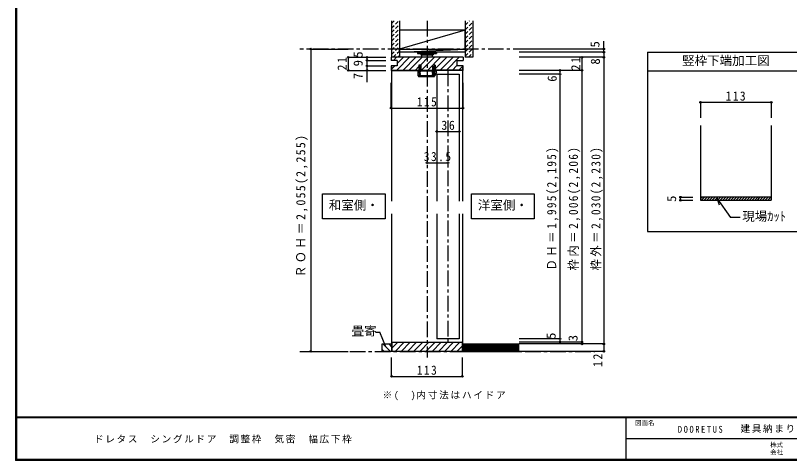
# Model space of a CAD drawing. Units: millimetres at full size, sheet at 1:5. Extents: x -973 to 977, y -718 to 696.
# Drawn here: x -973 to 263, y -701 to 10 of the extents above; entities that cross this region are included whole.
import ezdxf
from ezdxf.enums import TextEntityAlignment as Align

# ---------------------------------------------------------------- set-up
doc = ezdxf.new("R2010")
doc.units = ezdxf.units.MM
doc.header["$LTSCALE"] = 5
doc.header["$PDMODE"] = 32
doc.header["$PDSIZE"] = 2.5
doc.linetypes.add('CHAIN1', pattern=[8, 5, -1, 1, -1])
doc.linetypes.add('DASHED1', pattern=[1.8, 1.2, -0.6])
for name, color, linetype in [('0-0_補助線', 7, 'Continuous'), ('0-1_通り芯', 4, 'CHAIN1'), ('0-2_柱', 3, 'Continuous'), ('0-3_仕上げ', 2, 'Continuous'), ('0-4_枠', 3, 'Continuous'), ('0-6_扉', 6, 'Continuous'), ('0-7_金物', 7, 'Continuous'), ('0-8_戸当り', 7, 'Continuous'), ('0-A_文字', 7, 'Continuous'), ('0-B_寸法', 7, 'Continuous'), ('0-C_ハッチ', 4, 'DASHED1'), ('F-0_補助線', 7, 'Continuous'), ('F-1_枠', 6, 'Continuous'), ('F-A_文字', 7, 'Continuous')]:
    doc.layers.add(name, color=color, linetype=linetype)
doc.styles.add('ＭＳ ゴシック', font='')
doc.styles.get('ＭＳ ゴシック').set_extended_font_data('MS Gothic')

msp = doc.modelspace()

# ---------------------------------------------------------------- linework, layer by layer
at = {"layer": '0-0_補助線', "color": 3}
for p, q in [((36.653, -48.5), (36.653, -335.007)), ((36.653, -48.5), (686.653, -48.5)), ((36.653, -78.5), (686.653, -78.5)), ((36.653, -335.007), (686.653, -335.007))]:
    msp.add_line(p, q, dxfattribs=at)
at = {"layer": '0-0_補助線', "color": 4}
for p, q in [((-441.704, -56.5), (-441.704, -77.5)), ((-411.704, -70.5), (-411.704, -96.271)), ((-373.293, -137.773), (-373.293, -97.324)), ((-258.293, -137.773), (-258.293, -97.324)), ((-373.293, -137.773), (-258.293, -137.773))]:
    msp.add_line(p, q, dxfattribs=at)
at = {"layer": '0-0_補助線'}
for p in [(-441.704, -56.5), (-411.704, -70.5), (-441.704, -77.5), (-411.704, -77.5), (-373.293, -137.773), (-258.293, -137.773)]:
    msp.add_point(p, dxfattribs=at)
at = {"layer": '0-1_通り芯'}
for p, q in [((-315.793, 1.5), (-315.793, -536.5)), ((-33.347, -43.5), (-519.101, -43.5)), ((-282.293, -77.5), (-282.293, -511.5)), ((-519.101, -526.5), (-47.53, -526.5))]:
    msp.add_line(p, q, dxfattribs=at)
at = {"layer": '0-2_柱', "color": 7}
for p, q in [((-254.977, -13.5), (-359.977, -43.5)), ((-359.977, -48.5), (-254.977, -43.5))]:
    msp.add_line(p, q, dxfattribs=at)
at = {"layer": '0-2_柱'}
for p, q in [((-254.977, -13.5), (-359.977, -13.5)), ((-359.977, -13.5), (-359.977, -43.5)), ((-254.977, -43.5), (-254.977, -13.5)), ((-359.977, -43.5), (-254.977, -43.5))]:
    msp.add_line(p, q, dxfattribs=at)
at = {"layer": '0-2_柱', "color": 7}
msp.add_lwpolyline([(-359.977, -43.5), (-254.977, -43.5), (-254.977, -48.5), (-359.977, -48.5)], close=True, dxfattribs=at)
at = {"layer": '0-3_仕上げ'}
for p, q in [((-372.477, 1.5), (-372.477, -56.5)), ((-359.977, 1.5), (-359.977, -56.5)), ((-254.977, 1.5), (-254.977, -56.5)), ((-359.977, -56.5), (-372.477, -56.5)), ((-387.293, -514.5), (-372.293, -514.5)), ((-387.293, -526.5), (-387.293, -514.5)), ((-372.293, -514.5), (-372.293, -526.5)), ((-259.293, -514.5), (-259.293, -526.5)), ((-259.293, -514.5), (-168.347, -514.5)), ((-372.293, -526.5), (-387.293, -526.5)), ((-259.293, -526.5), (-168.347, -526.5))]:
    msp.add_line(p, q, dxfattribs=at)
at = {"layer": '0-3_仕上げ', "color": 7}
for p, q in [((-259.293, -516), (-168.347, -516)), ((-259.293, -517.5), (-168.347, -517.5)), ((-259.293, -519), (-168.347, -519)), ((-259.293, -520.5), (-168.347, -520.5)), ((-259.293, -522), (-168.347, -522)), ((-259.293, -523.5), (-168.347, -523.5)), ((-259.293, -525), (-168.347, -525))]:
    msp.add_line(p, q, dxfattribs=at)
at = {"layer": '0-3_仕上げ'}
msp.add_lwpolyline([(-242.477, 1.5), (-242.477, -56.5), (-254.977, -56.5)], dxfattribs=at)
at = {"layer": '0-4_枠'}
for p, q in [((-373.293, -56.5), (-373.293, -61.5)), ((-258.293, -56.5), (-373.293, -56.5)), ((-363.293, -61.5), (-373.293, -61.5)), ((-363.293, -61.5), (-363.293, -70.5)), ((-268.293, -61.5), (-268.293, -70.5)), ((-268.293, -61.5), (-258.293, -61.5)), ((-258.293, -56.5), (-258.293, -61.5)), ((-363.293, -70.5), (-373.293, -70.5)), ((-373.293, -70.5), (-373.293, -77.5)), ((-302.772, -69), (-306.472, -69)), ((-306.472, -77.5), (-306.472, -69)), ((-302.772, -69), (-302.772, -77.5)), ((-258.293, -70.5), (-268.293, -70.5)), ((-258.793, -77), (-258.793, -70.5)), ((-258.293, -77.5), (-258.293, -70.5)), ((-373.293, -77.5), (-328.772, -77.5)), ((-306.472, -77.5), (-325.072, -77.5)), ((-258.793, -77), (-302.772, -77)), ((-258.293, -77.5), (-302.772, -77.5)), ((121.182, -165.432), (121.182, -285.007)), ((234.182, -165.432), (234.182, -285.007)), ((234.182, -280.007), (121.182, -280.007)), ((121.182, -285.007), (234.182, -285.007)), ((-372.293, -512.207), (-372.293, -526.5)), ((-371.793, -512), (-371.793, -526.5)), ((-259.293, -512.207), (-260, -511.5)), ((-259.293, -512.207), (-259.293, -526.5)), ((-259.293, -526.5), (-372.293, -526.5))]:
    msp.add_line(p, q, dxfattribs=at)
at = {"layer": '0-4_枠', "color": 4}
for p, q in [((-372.293, -77.5), (-372.293, -286.5)), ((-259.293, -77.5), (-259.293, -286.5)), ((-372.293, -306.5), (-372.293, -512)), ((-259.293, -306.5), (-259.293, -512.207))]:
    msp.add_line(p, q, dxfattribs=at)
at = {"layer": '0-4_枠'}
for points in [[(-372.793, -70.5), (-372.793, -77), (-328.772, -77)], [(-325.072, -77.5), (-325.072, -69), (-328.772, -69), (-328.772, -77.5)], [(-372.293, -512.207), (-371.586, -511.5), (-260, -511.5)], [(-371.793, -512), (-259.793, -512), (-259.793, -526.5)]]:
    msp.add_lwpolyline(points, dxfattribs=at)
at = {"layer": '0-6_扉'}
for p, q in [((-300.293, -83.5), (-300.293, -286.5)), ((-300.293, -83.5), (-264.293, -83.5)), ((-264.293, -83.5), (-264.293, -286.5)), ((-300.293, -306.5), (-300.293, -506.5))]:
    msp.add_line(p, q, dxfattribs=at)
msp.add_lwpolyline([(-264.293, -306.5), (-264.293, -506.5), (-300.293, -506.5)], dxfattribs=at)
at = {"layer": '0-7_金物'}
for p, q in [((-330.793, -48.5), (-300.793, -48.5)), ((-330.793, -48.5), (-330.793, -50.5)), ((-300.793, -48.5), (-300.793, -50.5)), ((-330.793, -50.5), (-300.793, -50.5)), ((-325.793, -50.5), (-325.793, -52.5)), ((-325.793, -52.5), (-305.793, -52.5)), ((-324.793, -52.5), (-324.793, -56.5)), ((-306.793, -56.5), (-306.793, -52.5)), ((-305.793, -50.5), (-305.793, -52.5))]:
    msp.add_line(p, q, dxfattribs=at)
at = {"layer": '0-8_戸当り'}
for p, q in [((-327.622, -73), (-328.772, -73)), ((-327.622, -77.5), (-327.622, -73)), ((-306.172, -73), (-304.672, -70)), ((-306.172, -73), (-305.422, -73)), ((-305.422, -73), (-305.422, -77.5)), ((-304.672, -70), (-302.772, -73)), ((-303.922, -78.2), (-303.922, -73)), ((-303.922, -73), (-302.772, -73)), ((-329.922, -86.5), (-329.922, -77.8)), ((-329.397, -77.602), (-327.947, -79.502)), ((-328.172, -80), (-328.422, -80)), ((-305.422, -86), (-328.422, -86)), ((-328.409, -80.387), (-327.936, -82.105)), ((-328.122, -80), (-327.872, -80)), ((-327.12, -80.834), (-326.808, -81.695)), ((-326.672, -79.5), (-326.672, -80)), ((-307.922, -79), (-326.172, -79)), ((-305.422, -77.5), (-326.122, -77.5)), ((-306.872, -82.469), (-307.69, -85.091)), ((-307.422, -79.5), (-307.422, -81.46)), ((-305.576, -83.017), (-306.354, -85.509)), ((-306.022, -79), (-306.022, -81.337)), ((-304.922, -79), (-306.022, -79)), ((-304.622, -80), (-305.874, -81.203)), ((-305.472, -82), (-305.422, -82)), ((-305.422, -86), (-305.422, -82)), ((-304.922, -78.2), (-304.922, -79)), ((-303.922, -78.2), (-304.922, -78.2)), ((-302.422, -78.9), (-304.922, -78.9)), ((-303.922, -80), (-304.622, -80)), ((-302.422, -78.2), (-303.922, -78.2)), ((-303.922, -87), (-303.922, -80)), ((-301.438, -80.491), (-303.922, -85.44)), ((-300.812, -80.805), (-303.922, -87)), ((-328.922, -87.5), (-304.422, -87.5))]:
    msp.add_line(p, q, dxfattribs=at)
for points in [[(-325.372, -73), (-326.872, -70), (-328.772, -73)], [(-325.372, -73), (-326.122, -73), (-326.122, -77.5)], [(-328.422, -86), (-328.422, -83.9), (-326.422, -83.9), (-326.422, -82.7), (-328.422, -82.7), (-328.422, -80)], [(-327.622, -77.5), (-327.872, -77.5), (-327.872, -80)]]:
    msp.add_lwpolyline(points, dxfattribs=at)
for centre, radius, start, end in [((-329.622, -77.8), 0.3, 41.34778, 180), ((-328.922, -86.5), 1, 180, 270), ((-328.122, -80.3), 0.3, 90, 196.79003), ((-328.172, -79.7), 0.3, 270, 41.34778), ((-327.372, -81.9), 0.6, 196.79003, 270), ((-327.372, -81.9), 0.6, 270, 23.33765), ((-327.672, -80), 1, 303.47738, 0), ((-326.172, -79.5), 0.5, 90, 180), ((-307.922, -79.5), 0.5, 0, 90), ((-307.022, -85.3), 0.7, 162.67017, 342.67017), ((-306.222, -81.46), 1.2, 180, 237.21126), ((-305.222, -81.337), 0.8, 180, 221.40962), ((-305.472, -81.5), 0.5, 143.61521, 270), ((-306.722, -82.66), 1.2, 342.67017, 41.40962), ((-302.422, -80), 1.8, 333.42485, 90), ((-302.422, -80), 1.1, 333.42485, 90), ((-304.422, -87), 0.5, 270, 0)]:
    msp.add_arc(centre, radius, start, end, dxfattribs=at)
at = {"layer": '0-A_文字'}
for p, q in [((-482.766, -314.5), (-482.766, -274.5)), ((-482.766, -274.5), (-382.766, -274.5)), ((-382.766, -274.5), (-382.766, -314.5)), ((-244.587, -314.5), (-244.587, -274.5)), ((-244.587, -274.5), (-144.587, -274.5)), ((-144.587, -274.5), (-144.587, -314.5)), ((147.055, -281.889), (169.345, -312.725)), ((147.055, -281.889), (150.802, -292.196)), ((-382.766, -314.5), (-482.766, -314.5)), ((-144.587, -314.5), (-244.587, -314.5)), ((184.265, -312.725), (169.345, -312.725)), ((-397.972, -495.518), (-391.379, -495.518)), ((-381.416, -519.24), (-391.379, -495.518))]:
    msp.add_line(p, q, dxfattribs=at)
at = {"layer": '0-B_寸法', "color": 4}
for p, q in [((-33.347, -48.5), (-33.347, -30.891)), ((-501.704, -43.5), (-501.704, -526.5)), ((-501.704, -43.5), (-441.704, -43.5)), ((-33.347, -43.5), (-168.347, -43.5)), ((-33.347, -48.5), (-168.347, -48.5)), ((-33.347, -48.5), (-33.347, -526.5)), ((-441.704, -56.5), (-381.704, -56.5)), ((-411.704, -56.5), (-411.704, -70.5)), ((-411.704, -61.5), (-381.704, -61.5)), ((-33.347, -56.5), (-168.347, -56.5)), ((-68.347, -56.5), (-68.347, -514.5)), ((-411.704, -70.5), (-381.704, -70.5)), ((-441.704, -77.5), (-381.704, -77.5)), ((-68.347, -77.5), (-168.347, -77.5)), ((-103.347, -83.5), (-168.347, -83.5)), ((-103.347, -77.5), (-103.347, -511.5)), ((121.182, -128.5), (234.182, -128.5)), ((121.182, -128.5), (121.182, -153.5)), ((234.182, -128.5), (234.182, -153.5)), ((-300.293, -175.191), (-264.293, -175.191)), ((-315.793, -225.191), (-282.293, -225.191)), ((89.124, -280.007), (109.124, -280.007)), ((89.124, -285.007), (89.124, -280.007)), ((89.124, -285.007), (109.124, -285.007)), ((-103.347, -506.5), (-168.347, -506.5)), ((-68.347, -511.5), (-168.347, -511.5)), ((-33.347, -514.5), (-168.347, -514.5)), ((-501.704, -526.5), (-441.704, -526.5)), ((-33.347, -526.5), (-168.347, -526.5)), ((-372.293, -566.5), (-372.293, -536.5)), ((-259.293, -566.5), (-259.293, -536.5)), ((-372.293, -566.5), (-259.293, -566.5))]:
    msp.add_line(p, q, dxfattribs=at)
at = {"layer": '0-B_寸法'}
for p in [(-501.704, -43.5), (-33.347, -43.5), (-33.347, -48.5), (-441.704, -56.5), (-411.704, -56.5), (-411.704, -61.5), (-68.347, -56.5), (-33.347, -56.5), (-411.704, -70.5), (-441.704, -77.5), (-411.704, -77.5), (-103.347, -77.5), (-103.347, -83.5), (-68.347, -77.5), (121.182, -128.5), (234.182, -128.5), (-300.293, -175.191), (-264.293, -175.191), (-315.793, -225.191), (-282.293, -225.191), (89.124, -280.007), (89.124, -285.007), (-103.347, -506.5), (-103.347, -511.5), (-68.347, -511.5), (-68.347, -514.5), (-33.347, -514.5), (-501.704, -526.5), (-33.347, -526.5), (-372.293, -566.5), (-259.293, -566.5)]:
    msp.add_point(p, dxfattribs=at)
at = {"layer": '0-C_ハッチ'}
for p, q in [((-372.477, -2.74), (-368.237, 1.5)), ((-372.477, -9.811), (-361.166, 1.5)), ((-254.977, -5.448), (-248.029, 1.5)), ((-372.477, -16.882), (-359.977, -4.382)), ((-372.477, -23.953), (-359.977, -11.453)), ((-254.977, -12.519), (-242.477, -0.019)), ((-254.977, -19.59), (-242.477, -7.09)), ((-372.477, -31.024), (-359.977, -18.524)), ((-254.977, -26.661), (-242.477, -14.161)), ((-254.977, -33.732), (-242.477, -21.232)), ((-372.477, -38.095), (-359.977, -25.595)), ((-372.477, -45.166), (-359.977, -32.666)), ((-254.977, -40.803), (-242.477, -28.303)), ((-254.977, -47.875), (-242.477, -35.375)), ((-372.477, -52.237), (-359.977, -39.737)), ((-369.669, -56.5), (-359.977, -46.808)), ((-254.977, -54.946), (-242.477, -42.446)), ((-362.597, -56.5), (-359.977, -53.88)), ((-249.46, -56.5), (-242.477, -49.517)), ((121.182, -282.454), (123.629, -280.007)), ((122.871, -285.007), (127.871, -280.007)), ((127.114, -285.007), (132.114, -280.007)), ((131.357, -285.007), (136.357, -280.007)), ((135.599, -285.007), (140.599, -280.007)), ((139.842, -285.007), (144.842, -280.007)), ((144.085, -285.007), (149.085, -280.007)), ((148.327, -285.007), (153.327, -280.007)), ((152.57, -285.007), (157.57, -280.007)), ((156.812, -285.007), (161.812, -280.007)), ((161.055, -285.007), (166.055, -280.007)), ((165.298, -285.007), (170.298, -280.007)), ((169.54, -285.007), (174.54, -280.007)), ((173.783, -285.007), (178.783, -280.007)), ((178.026, -285.007), (183.026, -280.007)), ((182.268, -285.007), (187.268, -280.007)), ((186.511, -285.007), (191.511, -280.007)), ((190.754, -285.007), (195.754, -280.007)), ((194.996, -285.007), (199.996, -280.007)), ((199.239, -285.007), (204.239, -280.007)), ((203.482, -285.007), (208.482, -280.007)), ((207.724, -285.007), (212.724, -280.007)), ((211.967, -285.007), (216.967, -280.007)), ((216.209, -285.007), (221.209, -280.007)), ((220.452, -285.007), (225.452, -280.007)), ((224.695, -285.007), (229.695, -280.007)), ((228.937, -285.007), (233.937, -280.007)), ((233.18, -285.007), (234.182, -284.005))]:
    msp.add_line(p, q, dxfattribs=at)
at = {"layer": '0-C_ハッチ', "linetype": 'Continuous'}
for p, q in [((-369.379, -61.5), (-364.379, -56.5)), ((-364.08, -77), (-343.58, -56.5)), ((-362.293, -65.313), (-353.479, -56.5)), ((-354.18, -77), (-333.68, -56.5)), ((-344.281, -77), (-323.781, -56.5)), ((-326.381, -69), (-313.881, -56.5)), ((-324.482, -77), (-303.982, -56.5)), ((-314.582, -77), (-294.082, -56.5)), ((-302.772, -75.089), (-284.183, -56.5)), ((-294.783, -77), (-274.283, -56.5)), ((-284.884, -77), (-264.384, -56.5)), ((-372.793, -75.814), (-367.479, -70.5)), ((-334.381, -77), (-328.772, -71.391)), ((-274.984, -77), (-268.484, -70.5)), ((-265.085, -77), (-258.793, -70.708)), ((-374.276, -526.5), (-386.276, -514.5)), ((-372.293, -518.583), (-376.376, -514.5)), ((-362.346, -512), (-371.793, -521.446)), ((-352.447, -512), (-366.947, -526.5)), ((-342.547, -512), (-357.047, -526.5)), ((-332.648, -512), (-347.148, -526.5)), ((-322.748, -512), (-337.248, -526.5)), ((-312.849, -512), (-327.349, -526.5)), ((-302.949, -512), (-317.449, -526.5)), ((-293.05, -512), (-307.55, -526.5)), ((-283.15, -512), (-297.65, -526.5)), ((-273.251, -512), (-287.751, -526.5)), ((-263.351, -512), (-277.851, -526.5)), ((-259.793, -518.341), (-267.952, -526.5)), ((-384.175, -526.5), (-387.293, -523.382))]:
    msp.add_line(p, q, dxfattribs=at)
at = {"layer": 'F-1_枠'}
for p, q in [((-973.347, 695.833), (-973.347, -700.833)), ((-972.514, 695.833), (-972.514, -700.833)), ((-971.68, 695.833), (-971.68, -700.833)), ((976.653, -631.667), (-973.347, -631.667)), ((976.653, -632.5), (-973.347, -632.5)), ((1.653, -632.5), (1.653, -699.167)), ((1.653, -665.833), (974.986, -665.834)), ((976.653, -699.167), (-973.347, -699.167)), ((976.653, -700), (-973.347, -700)), ((976.653, -700.833), (-973.347, -700.833))]:
    msp.add_line(p, q, dxfattribs=at)

# ---------------------------------------------------------------- texts
at = {"layer": '0-0_補助線', "style": 'ＭＳ ゴシック'}
msp.add_text('竪枠下端加工図', height=14.66, dxfattribs=at).set_placement((91.653, -73.5), align=Align.BOTTOM_LEFT)
msp.add_text('7', height=14.66, rotation=90, dxfattribs=at).set_placement((-414.204, -91.552), align=Align.BOTTOM_LEFT)
at = {"layer": '0-0_補助線', "insert": (-444.204, -77.625), "char_height": 14.66, "attachment_point": 7, "rotation": 90, "style": 'ＭＳ ゴシック'}
msp.add_mtext('\\T1.27;\\W0.95;21', dxfattribs=at)
at = {"layer": '0-0_補助線', "insert": (-332.043, -135.273), "char_height": 14.66, "attachment_point": 7, "style": 'ＭＳ ゴシック'}
msp.add_mtext('\\T1.27;\\W0.9;115', dxfattribs=at)
at = {"layer": '0-A_文字', "style": 'ＭＳ ゴシック'}
for s, p in [('和室側・', (-472.766, -304.5)), ('洋室側・', (-234.587, -304.5)), ('現場ｶｯﾄ', (187.823, -322.298)), ('畳寄', (-436.379, -505.518))]:
    msp.add_text(s, height=14.66, dxfattribs=at).set_placement(p, align=Align.BOTTOM_LEFT)
at = {"layer": '0-A_文字', "insert": (-386.75, -604.63), "char_height": 11, "attachment_point": 7, "style": 'ＭＳ ゴシック'}
msp.add_mtext('\\T1.18;※(\u3000)内寸法はハイドア', dxfattribs=at)
at = {"layer": '0-B_寸法', "style": 'ＭＳ ゴシック'}
for s, p in [('5', (-35.847, -40.891)), ('5', (-414.204, -57.204)), ('8', (-35.217, -68.273)), ('9', (-414.204, -71)), ('6', (-104.19, -95.63)), ('5', (86.624, -287.6)), ('5', (-105.847, -506.5)), ('3', (-70.847, -510.25))]:
    msp.add_text(s, height=14.66, rotation=90, dxfattribs=at).set_placement(p, align=Align.BOTTOM_LEFT)
at = {"layer": '0-B_寸法', "char_height": 14.66, "attachment_point": 7, "rotation": 90, "style": 'ＭＳ ゴシック'}
for s, insert in [('\\T1.27;\\W0.95;21', (-70.847, -77.674)), ('\\T1.21;\\W0.95;ＲＯＨ＝2,055(2,255)', (-506.345, -408.375)), ('\\T1.23;\\W0.9;ＤＨ＝1,995(2,195)', (-105.527, -397.125)), ('\\T1.23;\\W0.9;枠内＝2,006(2,206)', (-70.847, -397.125)), ('\\T1.23;\\W0.9;枠外＝2,030(2,230)', (-34.833, -397.125)), ('\\T1.27;\\W0.95;12', (-35.714, -551.516))]:
    msp.add_mtext(s, dxfattribs=dict(at, insert=insert))
at = {"layer": '0-B_寸法', "char_height": 14.66, "attachment_point": 7, "style": 'ＭＳ ゴシック'}
for s, insert in [('\\T1.27;\\W0.9;113', (161.432, -126)), ('\\T1.27;\\W0.95;36', (-292.918, -172.691)), ('\\T1.28;\\W0.9;33.5', (-320.918, -222.691)), ('\\T1.27;\\W0.9;113', (-332.043, -564))]:
    msp.add_mtext(s, dxfattribs=dict(at, insert=insert))
at = {"layer": 'F-0_補助線', "char_height": 11, "attachment_point": 7, "style": 'ＭＳ ゴシック'}
for s, insert in [('\\T1.17;建具納まり図', (184.986, -656.667)), ('\\T1.39;\\W0.85;DOORETUS', (84.986, -656.667))]:
    msp.add_mtext(s, dxfattribs=dict(at, insert=insert))
at = {"layer": 'F-A_文字', "style": 'ＭＳ ゴシック'}
for s, p in [('図面名', (16.653, -646.667)), ('株式', (232.486, -681.5)), ('会社', (232.486, -693.5))]:
    msp.add_text(s, height=7.331, dxfattribs=at).set_placement(p, align=Align.BOTTOM_LEFT)
at = {"layer": 'F-A_文字', "insert": (-847.938, -673.333), "char_height": 11, "attachment_point": 7, "style": 'ＭＳ ゴシック'}
msp.add_mtext('\\T1.17;ドレタス\u3000シングルドア\u3000調整枠\u3000気密\u3000幅広下枠', dxfattribs=at)

doc.saveas('drawing.dxf')
